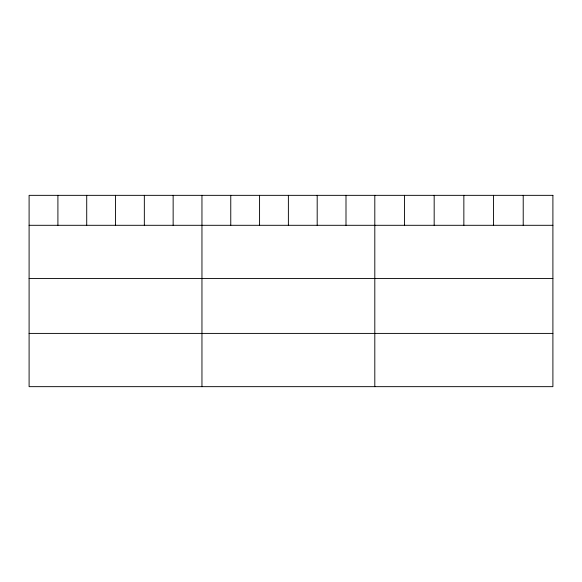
<?xml version="1.0" encoding="UTF-8"?>
<svg xmlns="http://www.w3.org/2000/svg" width="582" height="582" viewBox="0 0 582 582"><rect width="100%" height="100%" fill="white"/><g stroke="black" fill="none" stroke-linecap="round" stroke-linejoin="round"><path stroke-width="0.87" d="M29.1 225.299L552.9 225.299M29.1 278.545L552.9 278.545M29.1 333.406L552.9 333.406M523.218 195.341L523.218 225.299M493.536 195.341L493.536 225.299M463.854 195.341L463.854 225.299M434.172 195.341L434.172 225.299M404.49 195.341L404.49 225.299M374.808 195.341L374.808 386.659M345.999 195.341L345.999 225.299M317.19 195.341L317.19 225.299M288.381 195.341L288.381 225.299M259.572 195.341L259.572 225.299M230.763 195.341L230.763 225.299M201.954 195.341L201.954 386.659M173.145 195.341L173.145 225.299M144.336 195.341L144.336 225.299M115.527 195.341L115.527 225.299M86.718 195.341L86.718 225.299M57.909 195.341L57.909 225.299M552.9 195.341L29.1 195.341L29.1 386.659L552.9 386.659L552.9 195.341"/></g></svg>
